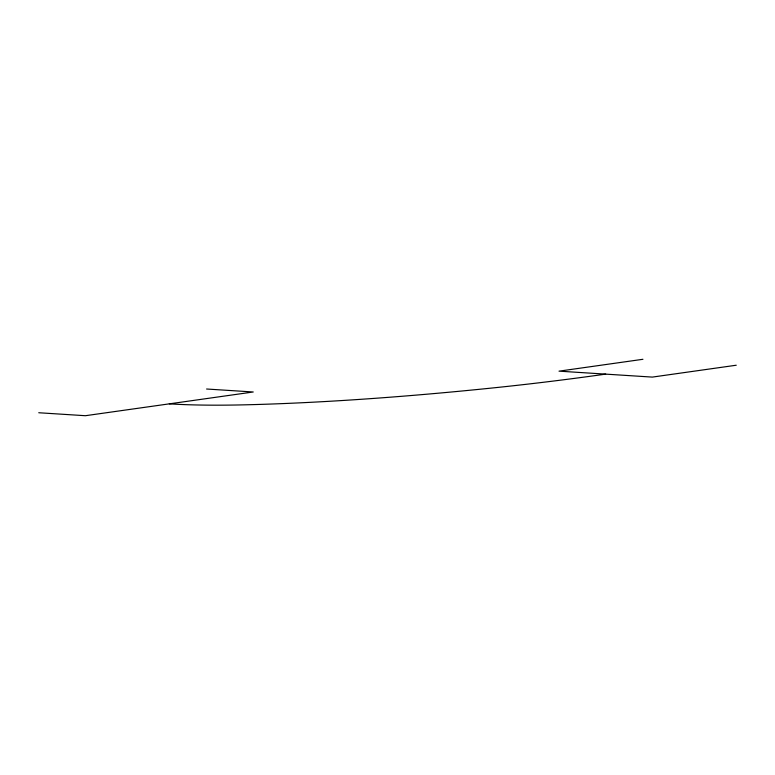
<?xml version="1.0" encoding="UTF-8"?>
<svg xmlns="http://www.w3.org/2000/svg" width="775" height="775" viewBox="0 0 775 775"><rect width="100%" height="100%" fill="white"/><g stroke="black" fill="none" stroke-linecap="round" stroke-linejoin="round"><path stroke-width="1.16" d="M642.94 359.29L559.017 371.157L652.327 377.096L736.25 365.228M206.586 389.011L253.251 391.985L85.405 415.71L38.75 412.746M605.672 374.122A396.819 51.111 -7.7 0 1 492.823 387.936A599.482 77.209 -7.7 0 1 245.045 404.821A396.819 51.111 -7.7 0 1 169.328 403.843"/></g></svg>
